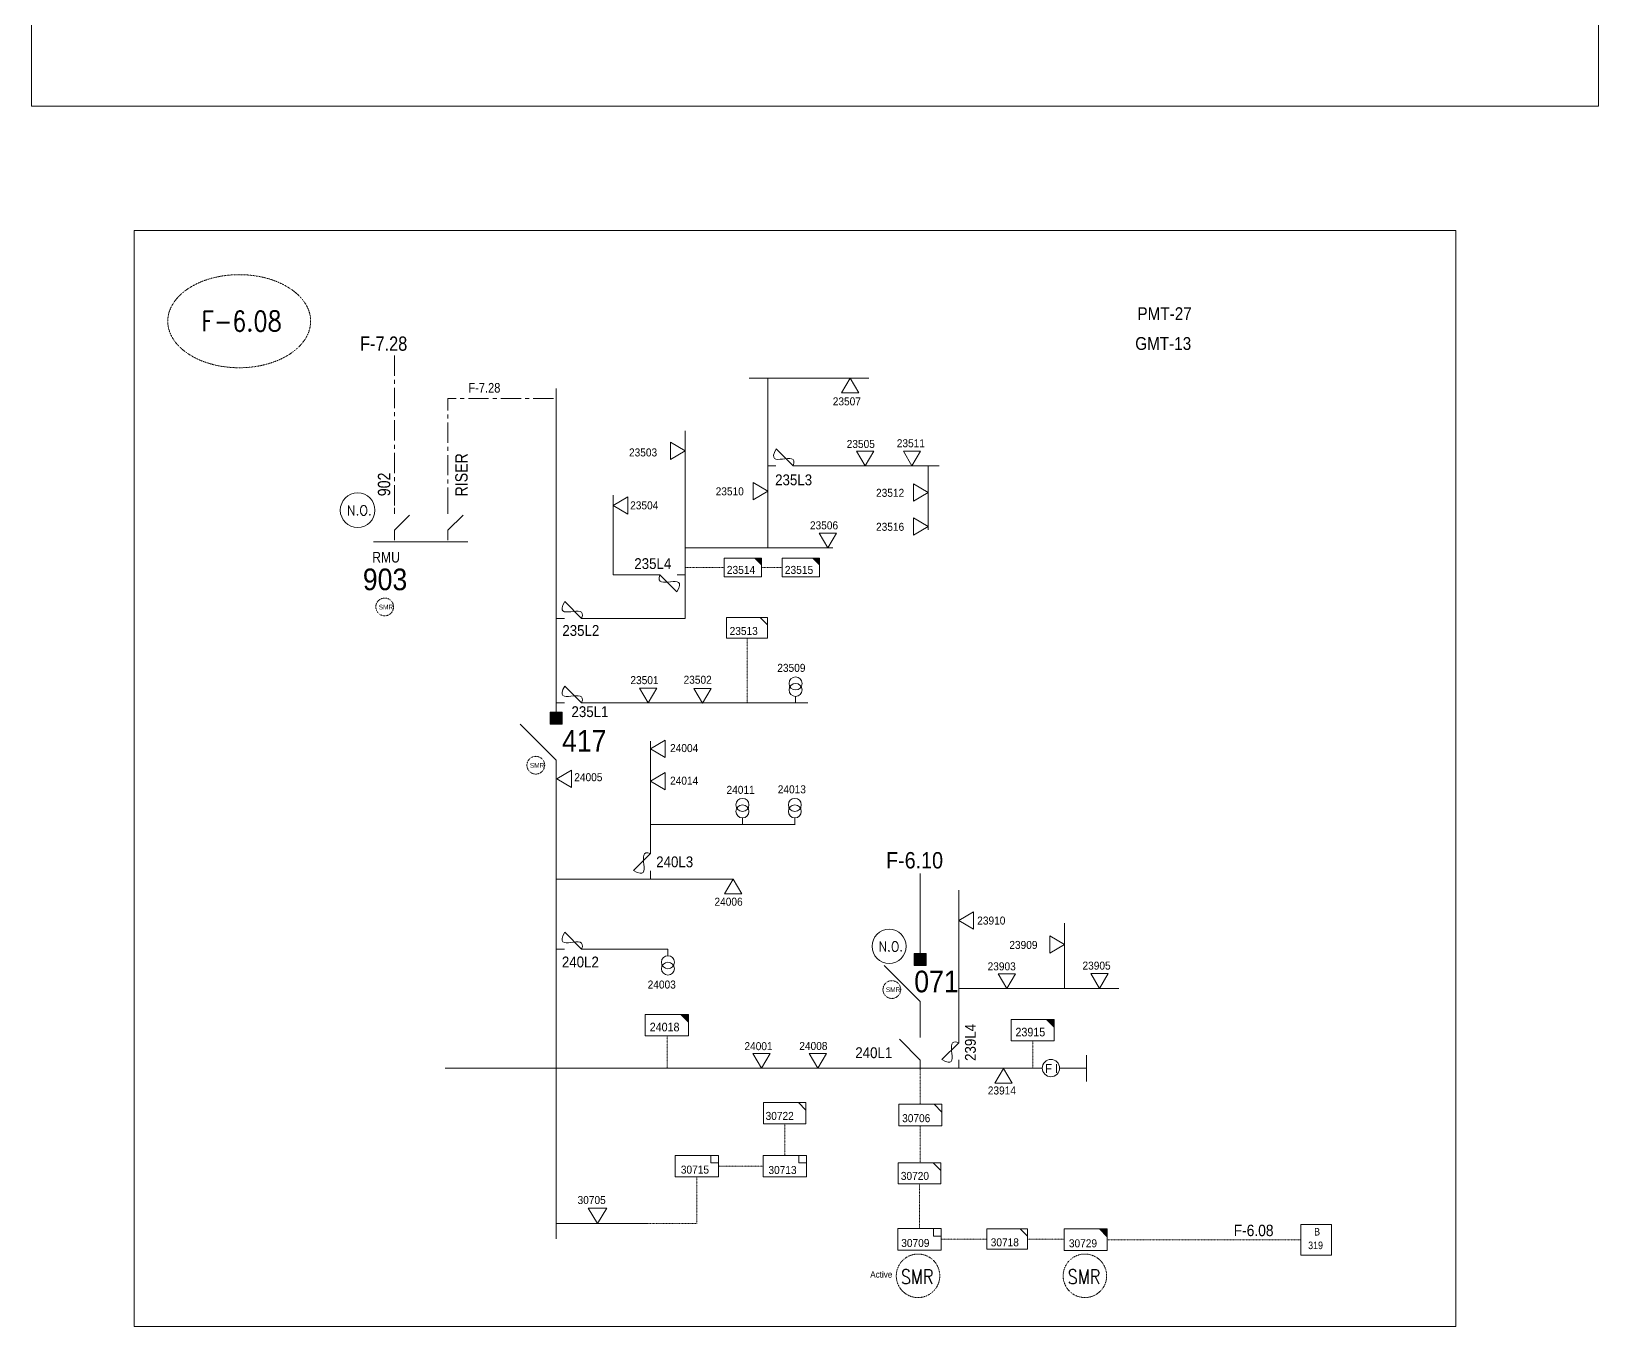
# Model space of a CAD drawing. Header units: metres. Extents: x 65984 to 144644, y -19036 to 23726.
# Drawn here: x 101649 to 102373, y 9810 to 10408 of the extents above; entities that cross this region are included whole.
import ezdxf
from ezdxf.enums import TextEntityAlignment as Align

# ---------------------------------------------------------------- set-up
doc = ezdxf.new("R2010")
doc.units = ezdxf.units.M
doc.header["$MEASUREMENT"] = 0
doc.linetypes.add('( Center )', pattern=[2, 1.25, -0.25, 0.25, -0.25])
doc.linetypes.add('DGN Style 3', pattern=[0.013877, 0, -0.013877])
doc.layers.get('0').update_dxf_attribs({"color": 95, "lineweight": 40})
for name, color, linetype, lineweight in [('ABS', 7, 'Continuous', 40), ('ABS NUMBER', 112, 'Continuous', 30), ('d_eos', 111, 'Continuous', 40), ('d_eos no', 121, 'Continuous', 40), ('d_fco', 5, 'Continuous', 40), ('d_fco text', 95, 'Continuous', 40), ('d_oh branch', 94, 'Continuous', 40), ('d_switch', 95, 'Continuous', 40), ('d_tf', 1, 'Continuous', 40), ('d_tf no', 6, 'Continuous', 40), ('d_tf_200', 1, 'Continuous', 40), ('d_ug cable', 95, 'Continuous', 40), ('d_unit sub', 7, 'Continuous', 40), ('EARTH FAULT INDICATOR', 95, 'Continuous', 40), ('FDR  1  16', 234, 'Continuous', 40), ('fedr no', 95, 'Continuous', 40), ('GRID STATION  04', 7, 'Continuous', 40), ('GRID STATION 01', 7, 'Continuous', 40), ('Level 37', 7, 'Continuous', 0), ('O H MAIN FEEDER', 4, 'Continuous', 100), ('SW N O', 114, 'Continuous', 30)]:
    doc.layers.add(name, color=color, linetype=linetype, lineweight=lineweight)
doc.styles.add('NASKHF', font='naskhf.shx', dxfattribs={"height": 8})
doc.styles.add('Style-Andalus', font='andlso.ttf')
doc.styles.add('Style-Arial', font='arial.ttf')
doc.styles.add('Style-ENGINEERING', font='ENGINEERING.shx')
doc.styles.add('Style-msdefault', font='msdefault.shx')
doc.styles.add('Style-STANDARD', font='STANDARD.shx')

# ---------------------------------------------------------------- blocks, each defined once
blk = doc.blocks.new('TF_8')
at = {"color": 0, "linetype": 'ByBlock', "lineweight": -2}
blk.add_line((6.3, 4.95), (9.9, 1.35), dxfattribs=at)
blk.add_3dface([(-10.1, 4.95), (9.9, 4.95), (9.9, -5.05), (-10.1, -5.05)], dxfattribs=at)
blk = doc.blocks.new('exist.us-1000kva')
at = {"color": 0, "linetype": 'ByBlock', "lineweight": -2, "flags": 128}
blk.add_lwpolyline([(40, 12.9), (32.8, 20), (40, 20)], close=True, dxfattribs=at)
at = {"color": 0, "linetype": 'ByBlock', "lineweight": -2, "extrusion": (0, 0, -1)}
blk.add_solid([(-40, 12.9), (-32.8, 20), (-40, 20)], dxfattribs=at)
at = {"color": 0, "linetype": 'ByBlock', "lineweight": -2, "xscale": 2, "yscale": 2}
blk.add_blockref('TF_8', (20.2, 10.1), dxfattribs=at)
blk = doc.blocks.new('TF3')
at = {"color": 0, "linetype": 'ByBlock', "lineweight": -2}
for p, q in [((11.3, 9), (18.3, 9)), ((18.3, 9), (18.3, 2))]:
    blk.add_line(p, q, dxfattribs=at)
at = {"color": 0, "linetype": 'ByBlock', "lineweight": -2, "flags": 128}
blk.add_lwpolyline([(18.3, 2), (11.3, 2), (11.3, 9)], dxfattribs=at)
at = {"color": 0, "linetype": 'ByBlock', "lineweight": -2}
blk.add_3dface([(-21.7, 9), (18.3, 9), (18.3, -11), (-21.7, -11)], dxfattribs=at)
blk = doc.blocks.new('*U1140')
at = {"layer": 'ABS', "color": 7, "linetype": 'Continuous', "lineweight": 13, "ltscale": 0.176941}
for p, q in [((-8.3, 9.1), (-8.3, 16.6)), ((-8.3, 9.1), (8.3, -7.6)), ((-8.3, -16.6), (-8.3, -9))]:
    blk.add_line(p, q, dxfattribs=at)
blk = doc.blocks.new('FUSE01')
at = {"color": 0, "linetype": 'ByBlock', "lineweight": -2}
blk.add_line((0, -17.15), (0, -22.55), dxfattribs=at)
at = {"color": 0, "linetype": 'ByBlock', "lineweight": -2, "flags": 128}
blk.add_lwpolyline([(0, 0.05), (0, -5.75), (-11.2, -16.95)], dxfattribs=at)
at = {"color": 0, "linetype": 'ByBlock', "lineweight": -2}
blk.add_open_spline([(-11.2, -16.95), (3.4, -25.35), (-11.6, -1.35), (0, -5.75)], degree=3, dxfattribs=at)
blk = doc.blocks.new('*U1113')
at = {"layer": 'EARTH FAULT INDICATOR', "color": 1, "linetype": 'Continuous', "lineweight": 13}
blk.add_circle((0.02, 0.13), 4, dxfattribs=at)
at = {"layer": 'EARTH FAULT INDICATOR', "color": 1, "lineweight": 13, "style": 'Style-Andalus', "width": 0.9}
blk.add_text('F I', height=4.234, dxfattribs=at).set_placement((-2.61, 2.11), align=Align.TOP_LEFT)
blk = doc.blocks.new('TFU_94')
at = {"layer": 'd_tf_200', "color": 1, "linetype": 'Continuous', "lineweight": 13}
blk.add_line((0, 10), (0, 0), dxfattribs=at)
for centre in [(0, 30), (0, 20)]:
    blk.add_circle(centre, 10, dxfattribs=at)
blk = doc.blocks.new('ABS2_1_1')
at = {"color": 0, "linetype": 'ByBlock', "lineweight": -2, "ltscale": 500}
for q in [(-29900, 43500), (0, 0)]:
    blk.add_line((0, 13600), q, dxfattribs=at)
at = {"color": 0, "linetype": 'ByBlock', "lineweight": -2, "ltscale": 500, "flags": 128}
for points in [[(5000, 43600), (-5000, 43600), (-5000, 53600), (5000, 53600)], [(3791, 49653), (3791, 49653), (3791, 49653)]]:
    blk.add_lwpolyline(points, close=True, dxfattribs=at)
at = {"color": 0, "linetype": 'ByBlock', "lineweight": -2, "ltscale": 500}
for points in [[(5000, 43600), (-5000, 43600), (5000, 53600), (-5000, 53600)], [(3791, 49653), (3791, 49653), (3791, 49653)]]:
    blk.add_solid(points, dxfattribs=at)
blk = doc.blocks.new('*U1141')
at = {"layer": 'SW N O', "color": 3, "lineweight": 13, "ltscale": 0.426762}
blk.add_circle((0, 0), 16.8, dxfattribs=at)
at = {"layer": 'SW N O', "color": 3, "lineweight": 13, "style": 'Style-STANDARD'}
blk.add_text('N.O.', height=9.6, dxfattribs=at).set_placement((1.7, -0.2), align=Align.MIDDLE_CENTER)
blk = doc.blocks.new('TRA1_969')
at = {"layer": 'd_tf', "color": 1, "linetype": 'Continuous', "lineweight": 13, "ltscale": 0.000392162, "flags": 128}
blk.add_lwpolyline([(10, -17), (0, 0), (-10, -17)], close=True, dxfattribs=at)
blk = doc.blocks.new('TRA1_968')
at = {"layer": 'd_tf', "color": 1, "linetype": 'Continuous', "lineweight": 13, "ltscale": 0.000392162, "xscale": 1.000046564039522, "yscale": 1.000046564039522, "zscale": 1.000046564039522, "rotation": 180}
blk.add_blockref('TRA1_969', (0, 0), dxfattribs=at)
blk = doc.blocks.new('TRA1_971')
at = {"layer": 'd_tf', "color": 1, "linetype": 'Continuous', "lineweight": 13, "ltscale": 0.000392162, "extrusion": (0, 0, -1), "flags": 128}
blk.add_lwpolyline([(-10.1, -17), (-0.1, 0), (9.9, -17)], close=True, dxfattribs=at)
blk = doc.blocks.new('TRA1_970')
at = {"layer": 'd_tf', "color": 1, "linetype": 'Continuous', "lineweight": 13, "ltscale": 0.000392162, "xscale": 1.000046564039522, "yscale": 1.000046564039522, "zscale": 1.000046564039522, "rotation": 180}
blk.add_blockref('TRA1_971', (0, 0), dxfattribs=at)
blk = doc.blocks.new('*U4239')
at = {"layer": 'SW N O', "color": 3, "lineweight": 13, "ltscale": 0.426762}
blk.add_circle((0, 0), 16.8, dxfattribs=at)
at = {"layer": 'SW N O', "color": 3, "lineweight": 13, "style": 'Style-STANDARD'}
blk.add_text('N.O.', height=9.6, dxfattribs=at).set_placement((1.7, -0.2), align=Align.MIDDLE_CENTER)

msp = doc.modelspace()

# ---------------------------------------------------------------- linework, layer by layer
at = {"layer": 'd_eos', "color": 2, "linetype": 'Continuous', "lineweight": 13, "ltscale": 0.638341}
for p, q in [((101816.77, 10185.07), (101816.77, 10187.9)), ((101841.46, 10185.07), (101841.46, 10187.9)), ((101816.77, 10177.63), (101823.77, 10184.42)), ((101841.46, 10177.63), (101848.46, 10184.42)), ((101816.77, 10172.98), (101816.77, 10177.63)), ((101841.46, 10172.98), (101841.46, 10177.63))]:
    msp.add_line(p, q, dxfattribs=at)
at = {"layer": 'd_eos', "color": 2, "linetype": 'Continuous', "lineweight": 13, "ltscale": 0.54966}
msp.add_line((101807.06, 10172.22), (101850.6, 10172.22), dxfattribs=at)
at = {"layer": 'd_oh branch', "color": 1, "linetype": 'Continuous', "lineweight": 13}
for p, q in [((101980.68, 10247.84), (102035.96, 10247.84)), ((101989.31, 10212.4), (101989.31, 10247.84)), ((101951.19, 10136.77), (101951.19, 10223.5)), ((101989.31, 10169.38), (101989.31, 10221.3)), ((102005.13, 10207.27), (102068.55, 10207.27)), ((102063.45, 10207.27), (102063.45, 10177.74)), ((101917.85, 10156.87), (101917.85, 10193.68)), ((101951.19, 10169.38), (102019.37, 10169.38)), ((101935.45, 10156.87), (101917.85, 10156.87)), ((101907.33, 10136.77), (101951.19, 10136.77)), ((101907.33, 10097.72), (102007.85, 10097.73)), ((101935.15, 10032.18), (101935.15, 10080.07)), ((101935.3, 10041.66), (102001.94, 10041.66)), ((101891.51, 10016.36), (101973.33, 10016.36)), ((102077.54, 9944.85), (102077.57, 10011.23)), ((102126.43, 9965.84), (102126.43, 9995.96)), ((101907.3, 9983.96), (101943.17, 9983.98)), ((102077.57, 9965.84), (102151.55, 9965.84)), ((101891.51, 9857.21), (101933.78, 9857.21))]:
    msp.add_line(p, q, dxfattribs=at)
at = {"layer": 'd_ug cable', "color": 1, "linetype": 'DGN Style 3', "lineweight": 13}
for p, q in [((101969.12, 10160.3), (101951.19, 10160.3)), ((101995.94, 10160.3), (101986.45, 10160.3)), ((101979.78, 10127.84), (101979.78, 10097.73)), ((102059.79, 9912.36), (102059.79, 9929.04)), ((101997.14, 9903.29), (101997.14, 9888.75)), ((102059.79, 9885.36), (102059.79, 9902.36)), ((101987.15, 9883.75), (101966.48, 9883.75)), ((102059.46, 9875.53), (102059.46, 9854.96)), ((102069.46, 9850.04), (102090.58, 9850.04)), ((102109.34, 9850.04), (102126.25, 9850.04))]:
    msp.add_line(p, q, dxfattribs=at)
at = {"layer": 'd_ug cable', "color": 1, "linetype": 'DGN Style 3', "lineweight": 13, "flags": 128}
for points in [[(101942.83, 9943.89), (101942.83, 9929.04)], [(102111.88, 9941.58), (102111.88, 9929.04)], [(101956.49, 9878.75), (101956.49, 9857.21), (101933.78, 9857.21)], [(102146.24, 9849.73), (102235.64, 9849.73)]]:
    msp.add_lwpolyline(points, dxfattribs=at)
at = {"layer": 'd_ug cable', "color": 2, "linetype": 'DGN Style 3', "lineweight": 13}
for centre, radius in [((101812.24, 10142.09), 4.1), ((101882.08, 10068.98), 4.1), ((102046.64, 9965.33), 4.1), ((102058.75, 9833.09), 10.05), ((102135.88, 9833.09), 10.05)]:
    msp.add_circle(centre, radius, dxfattribs=at)
at = {"layer": 'FDR  1  16', "color": 30, "linetype": '( Center )', "lineweight": 13, "ltscale": 7.500037, "flags": 128}
msp.add_lwpolyline([(101816.77, 10258.3), (101816.77, 10187.9)], dxfattribs=at)
at = {"layer": 'FDR  1  16', "color": 1, "linetype": '( Center )', "lineweight": 13, "ltscale": 7.500037, "flags": 128}
msp.add_lwpolyline([(101841.46, 10187.9), (101841.46, 10238.45), (101891.51, 10238.45)], dxfattribs=at)
at = {"layer": 'fedr no', "color": 82, "linetype": 'DGN Style 3', "lineweight": 13, "true_color": 0x1dc70e}
msp.add_ellipse((101744.98, 10274.09), major_axis=(33.02, 0), ratio=0.651175, dxfattribs=at)
at = {"layer": 'GRID STATION  04', "color": 1, "linetype": 'Continuous', "lineweight": 13, "ltscale": 0.39177, "flags": 128}
msp.add_lwpolyline([(102249.79, 9842.65), (102235.64, 9842.65), (102235.64, 9856.81), (102249.79, 9856.81)], close=True, dxfattribs=at)
at = {"layer": 'O H MAIN FEEDER', "color": 1, "lineweight": 13, "ltscale": 0.426762}
for p, q in [((101891.51, 10093.73), (101891.51, 10243.03)), ((101891.51, 9850.15), (101891.51, 10066.3)), ((102059.79, 9952.23), (102059.79, 9947.6)), ((102136.66, 9922.9), (102136.66, 9934.99)), ((102116.17, 9929.04), (101840.21, 9929.04)), ((102116.17, 9929.04), (102116.02, 9929.04)), ((102136.66, 9929.07), (102124.17, 9929.07))]:
    msp.add_line(p, q, dxfattribs=at)
at = {"layer": 'O H MAIN FEEDER', "color": 30, "lineweight": 13, "ltscale": 0.426762}
msp.add_line((102059.79, 9979.05), (102059.8, 10018.91), dxfattribs=at)
at = {"layer": 'O H MAIN FEEDER', "color": 1, "lineweight": 13, "ltscale": 0.819941}
msp.add_line((102073.07, 9929.04), (102022.31, 9929.04), dxfattribs=at)
at = {"layer": 'O H MAIN FEEDER', "color": 140, "linetype": 'Continuous', "lineweight": 13, "flags": 128}
for points in [[(101648.9, 10857.49), (102373.35, 10857.49), (102373.35, 10373.42), (101648.9, 10373.42)], [(101696.47, 10315.92), (102307.38, 10315.92), (102307.38, 9809.61), (101696.47, 9809.61)]]:
    msp.add_lwpolyline(points, close=True, dxfattribs=at)

# ---------------------------------------------------------------- block references
at = {"layer": 'ABS', "color": 2, "linetype": 'Continuous', "lineweight": 13, "ltscale": 0.829472, "xscale": 0.000555747191877611, "yscale": 0.000555747191877611, "zscale": 0.0003680335276451397}
for p, rotation in [((101891.51, 10063.76), 359.9999999999997), ((102059.79, 9952.23), 359.9999999999998)]:
    msp.add_blockref('ABS2_1_1', p, dxfattribs=dict(at, rotation=rotation))
at = {"layer": 'ABS', "color": 7, "linetype": 'Continuous', "lineweight": 13, "ltscale": 0.176941, "xscale": 0.5763376204863798, "yscale": 0.5763376204863798, "zscale": 0.5763376204863798, "rotation": 180}
msp.add_blockref('*U1140', (102055, 9938.03), dxfattribs=at)
at = {"layer": 'd_fco', "color": 1, "linetype": 'Continuous', "lineweight": 13, "xscale": 0.7, "yscale": 0.7, "zscale": 0.2499179648993302}
for p, rotation in [((102005.09, 10207.27), 270), ((101935.41, 10156.87), 90)]:
    msp.add_blockref('FUSE01', p, dxfattribs=dict(at, rotation=rotation))
at = {"layer": 'd_fco', "color": 7, "linetype": 'Continuous', "lineweight": 13, "xscale": 0.7, "yscale": 0.7, "zscale": 0.2499179648993302}
for p, rotation in [((101907.3, 10136.77), 270), ((101907.3, 10097.72), 270), ((101907.3, 9983.96), 270), ((102077.54, 9944.82), 359.9999999999999)]:
    msp.add_blockref('FUSE01', p, dxfattribs=dict(at, rotation=rotation))
at = {"layer": 'd_fco', "color": 1, "linetype": 'Continuous', "lineweight": 13, "xscale": 0.7, "yscale": 0.7, "zscale": 0.2499179648993302}
msp.add_blockref('FUSE01', (101935.15, 10032.15), dxfattribs=at)
at = {"layer": 'd_tf', "color": 1, "linetype": 'Continuous', "lineweight": 13, "ltscale": 0.000392162, "xscale": 0.4, "yscale": 0.4, "zscale": 0.4}
for p, rotation in [((102027.37, 10247.81), 180.0000000000001), ((101951.19, 10214.22), 89.99999999999997), ((102034.27, 10207.25), 359.9999999999999), ((102055.96, 10207.25), 359.9999999999999), ((101917.85, 10189.02), 270), ((101989.31, 10195.61), 89.99999999999997), ((102063.44, 10194.93), 89.99999999999997), ((102063.44, 10179.23), 89.99999999999997), ((102017, 10169.38), 359.9999999999999), ((101934, 10097.72), 359.9999999999999), ((101959.09, 10097.67), 359.9999999999999), ((101935.13, 10076.61), 270), ((101891.76, 10062.64), 270), ((101935.13, 10061.54), 270), ((101973.33, 10016.36), 180), ((102077.54, 9997.3), 270), ((102126.43, 9986.08), 89.99999999999997), ((101986.42, 9929.02), 359.9999999999999), ((102012.43, 9929.02), 359.9999999999999), ((102098.28, 9928.94), 180)]:
    msp.add_blockref('TRA1_968', p, dxfattribs=dict(at, rotation=rotation))
at = {"layer": 'd_tf', "color": 1, "linetype": 'Continuous', "lineweight": 13, "ltscale": 0.000392162, "extrusion": (0, 0, -1)}
for name, p, xscale, yscale, zscale in [('TRA1_968', (-102099.83, 9965.84), 0.4, 0.4, 0.4), ('TRA1_968', (-102142.56, 9965.88), 0.4, 0.4, 0.4), ('TRA1_970', (-101910.56, 9857.19), 0.4252640885791174, 0.4252640885791174, 0.4252640885791174)]:
    msp.add_blockref(name, p, dxfattribs=dict(at, xscale=xscale, yscale=yscale, zscale=zscale))
at = {"layer": 'd_tf_200', "color": 1, "linetype": 'Continuous', "lineweight": 13, "extrusion": (0, 0, -1), "xscale": 0.3, "yscale": 0.3, "zscale": 0.3, "rotation": 359.9999999999999}
for p in [(-102002.13, 10097.73), (-101977.61, 10041.66), (-102001.81, 10041.66)]:
    msp.add_blockref('TFU_94', p, dxfattribs=at)
at = {"layer": 'd_tf_200', "color": 1, "linetype": 'Continuous', "lineweight": 13, "xscale": 0.3, "yscale": 0.3, "zscale": 0.3, "rotation": 179.9999999999999}
msp.add_blockref('TFU_94', (101943.17, 9983.98), dxfattribs=at)
at = {"layer": 'd_unit sub', "color": 1, "linetype": 'Continuous', "lineweight": 13}
for name, p, xscale, yscale, zscale in [('exist.us-1000kva', (101969.12, 10155.96), 0.4332278936488541, 0.4332278936488541, 0.4267622666565712), ('exist.us-1000kva', (101995.94, 10155.96), 0.4332278936488541, 0.4332278936488541, 0.4267622666565712), ('TF_8', (101979.75, 10132.49), 0.9475665595778336, 0.9475665595778336, 0.212622143282644), ('exist.us-1000kva', (101932.68, 9943.89), 0.4998359297978459, 0.4998359297978459, 0.4267622666565712), ('exist.us-1000kva', (102101.73, 9941.58), 0.4998359297978459, 0.4998359297978459, 0.4267622666565712), ('TF_8', (101997.24, 9908.25), 0.9825773313343861, 0.9825773313343861, 0.212622143282644), ('TF_8', (102059.91, 9907.41), 0.9996718596026843, 0.9996718596026843, 0.212622143282644), ('TF3', (101957.34, 9884.25), 0.4998359297986609, 0.4998359297986609, 0.2499179648993302), ('TF3', (101997.99, 9884.25), 0.4998359297986609, 0.4998359297986609, 0.2499179648993302), ('TF_8', (102059.56, 9880.49), 0.9824278749857407, 0.9824278749857407, 0.212622143282644), ('TF_8', (102100.06, 9850.09), 0.9380260332184911, 0.9380260332184911, 0.212622143282644)]:
    msp.add_blockref(name, p, dxfattribs=dict(at, xscale=xscale, yscale=yscale, zscale=zscale))
at = {"layer": 'd_unit sub', "color": 2, "linetype": 'Continuous', "lineweight": 13}
for name, p, xscale, yscale, zscale in [('TF3', (102060.31, 9850.46), 0.4998359297986609, 0.4998359297986609, 0.2499179648993302), ('exist.us-1000kva', (102126.25, 9844.73), 0.4998359297978459, 0.4998359297978459, 0.4267622666565712)]:
    msp.add_blockref(name, p, dxfattribs=dict(at, xscale=xscale, yscale=yscale, zscale=zscale))
at = {"layer": 'EARTH FAULT INDICATOR', "color": 1, "linetype": 'Continuous', "lineweight": 13}
msp.add_blockref('*U1113', (102120.15, 9928.9), dxfattribs=at)
at = {"layer": 'SW N O', "color": 3, "lineweight": 13}
for name, p, xscale, yscale, zscale in [('*U4239', (101799.73, 10186.78), 0.4772266960409272, 0.4772266960409272, 0.4772266960409272), ('*U1141', (102045.4, 9985.31), 0.4696188312411138, 0.4696188312411138, 0.4696188312411138)]:
    msp.add_blockref(name, p, dxfattribs=dict(at, xscale=xscale, yscale=yscale, zscale=zscale))

# ---------------------------------------------------------------- texts
at = {"layer": 'ABS NUMBER', "color": 2, "lineweight": 13, "style": 'Style-Arial', "width": 0.88}
for s, p in [('417', (101894.2, 10085.21)), ('071', (102057.01, 9974.05))]:
    msp.add_text(s, height=10, dxfattribs=at).set_placement(p, align=Align.TOP_LEFT)
at = {"layer": 'd_eos no', "color": 2, "linetype": 'Continuous', "lineweight": 13, "style": 'Style-Arial', "width": 0.88}
msp.add_text('903', height=10, dxfattribs=at).set_placement((101802.14, 10159.82), align=Align.TOP_LEFT)
at = {"layer": 'd_fco text', "color": 1, "linetype": 'DGN Style 3', "lineweight": 13, "style": 'Style-msdefault', "width": 0.92}
for s, p in [('235L3', (101992.7, 10203.3)), ('235L4', (101927.6, 10164.61))]:
    msp.add_text(s, height=5, dxfattribs=at).set_placement(p, align=Align.TOP_LEFT)
at = {"layer": 'd_fco text', "color": 7, "linetype": 'DGN Style 3', "lineweight": 13, "style": 'Style-msdefault', "width": 0.92}
for s, p in [('235L2', (101894.33, 10133.72)), ('235L1', (101898.56, 10096.21))]:
    msp.add_text(s, height=5, dxfattribs=at).set_placement(p, align=Align.TOP_LEFT)
at = {"layer": 'd_fco text', "color": 1, "linetype": 'Continuous', "lineweight": 13, "style": 'Style-msdefault', "width": 0.92}
for s, p in [('240L3', (101937.72, 10026.83)), ('240L2', (101894.12, 9980.58)), ('240L1', (102029.75, 9938.66))]:
    msp.add_text(s, height=5, dxfattribs=at).set_placement(p, align=Align.TOP_LEFT)
msp.add_text('239L4', height=5, rotation=90, dxfattribs=at).set_placement((102080.45, 9932.36), align=Align.TOP_LEFT)
at = {"layer": 'd_switch', "color": 2, "linetype": 'Continuous', "lineweight": 13, "ltscale": 1.527211, "style": 'Style-ENGINEERING', "width": 0.857143}
msp.add_text('F-7.28', height=6.59, dxfattribs=at).set_placement((101800.84, 10267.03), align=Align.TOP_LEFT)
at = {"layer": 'd_switch', "color": 1, "linetype": 'Continuous', "lineweight": 13, "style": 'Style-ENGINEERING', "width": 0.857143}
msp.add_text('F-7.28', height=4.476, dxfattribs=at).set_placement((101850.88, 10245.56), align=Align.TOP_LEFT)
at = {"layer": 'd_switch', "color": 7, "linetype": 'Continuous', "lineweight": 13, "style": 'Style-ENGINEERING', "width": 0.857143}
for s, p in [('RISER', (101844.84, 10193.12)), ('902', (101809.07, 10193.24))]:
    msp.add_text(s, height=5.716, rotation=90, dxfattribs=at).set_placement(p, align=Align.TOP_LEFT)
at = {"layer": 'd_switch', "color": 2, "linetype": 'Continuous', "lineweight": 13, "attachment_point": 1, "style": 'NASKHF'}
for s, insert, char_height in [('\\Fmsdefault;\\H1x;\\W0.9;F-6.10\\P', (102043.99, 10028.85), 7.5691), ('\\Fmsdefault;\\H1x;\\W0.9;F-6.08\\P', (102204.67, 9856.71), 5.2887)]:
    msp.add_mtext(s, dxfattribs=dict(at, insert=insert, char_height=char_height))
at = {"layer": 'd_tf no', "color": 1, "linetype": 'Continuous', "lineweight": 13, "style": 'Style-msdefault', "width": 0.945946}
for s, p in [('23507', (102019.34, 10235.21)), ('23914', (102091, 9916.86))]:
    msp.add_text(s, height=3.7, dxfattribs=at).set_placement(p)
at = {"layer": 'd_tf no', "color": 1, "linetype": 'Continuous', "lineweight": 13, "style": 'Style-msdefault'}
for s, width, p in [('23503', 0.945946, (101925.15, 10215.32)), ('23505', 0.945946, (102025.78, 10219.23)), ('23511', 0.945946, (102048.93, 10219.56)), ('23510', 0.945946, (101965.21, 10197.34)), ('23512', 0.945946, (102039.34, 10196.66)), ('23504', 0.945946, (101925.69, 10190.86)), ('23506', 0.945946, (102008.79, 10181.63)), ('23516', 0.945946, (102039.34, 10180.96)), ('23514', 0.953514, (101970.37, 10161.05)), ('23515', 0.953514, (101997.19, 10161.05)), ('23509', 0.945946, (101993.7, 10115.8)), ('23501', 0.945946, (101925.81, 10110.13)), ('23502', 0.945946, (101950.38, 10110.3)), ('24004', 0.945946, (101944.14, 10078.74)), ('24005', 0.945946, (101899.87, 10065.28)), ('24014', 0.945946, (101944.14, 10063.68)), ('24011', 0.945946, (101970.23, 10059.45)), ('24013', 0.945946, (101993.92, 10059.68)), ('24006', 0.945946, (101964.67, 10007.77)), ('23910', 0.945946, (102086.11, 9999.06)), ('23909', 0.945946, (102100.95, 9987.8)), ('23903', 0.945946, (102090.91, 9977.91)), ('23905', 0.945946, (102134.77, 9978.24)), ('24003', 0.945946, (101933.78, 9969.5)), ('24001', 0.945946, (101978.52, 9941.04)), ('24008', 0.945946, (102003.87, 9941.13)), ('30722', 0.945946, (101988.3, 9908.81)), ('30706', 0.945946, (102051.41, 9907.77)), ('30715', 0.945946, (101949.12, 9884)), ('30713', 0.945946, (101989.6, 9883.83)), ('30720', 0.945946, (102050.81, 9881.09)), ('30705', 0.945946, (101901.38, 9869.95)), ('30718', 0.945946, (102092.35, 9850.42))]:
    msp.add_text(s, height=3.7, dxfattribs=dict(at, width=width)).set_placement(p, align=Align.TOP_LEFT)
at = {"layer": 'd_tf no', "color": 1, "linetype": 'Continuous', "lineweight": 40, "style": 'Style-msdefault', "width": 0.945946}
for p in [(101809.48, 10143.12), (101879.32, 10070), (102043.88, 9966.36)]:
    msp.add_text('SMR', height=2.185, dxfattribs=at).set_placement(p, align=Align.TOP_LEFT)
at = {"layer": 'd_tf no', "color": 1, "lineweight": 13, "style": 'Style-msdefault', "width": 0.925}
for s, p in [('24018', (101934.74, 9950.02)), ('23915', (102103.79, 9947.7))]:
    msp.add_text(s, height=4, dxfattribs=at).set_placement(p, align=Align.TOP_LEFT)
at = {"layer": 'd_tf no', "color": 2, "linetype": 'Continuous', "lineweight": 13, "style": 'Style-msdefault', "width": 0.945946}
for s, p in [('30709', (102051, 9850.11)), ('30729', (102128.48, 9849.97))]:
    msp.add_text(s, height=3.7, dxfattribs=at).set_placement(p, align=Align.TOP_LEFT)
at = {"layer": 'd_tf no', "color": 1, "linetype": 'Continuous', "lineweight": 13, "insert": (101971.67, 10132.84), "char_height": 3.7, "width": 35.0943, "attachment_point": 1, "style": 'NASKHF'}
msp.add_mtext('\\Fmsdefault;\\H1x;\\W0.945946;23513', dxfattribs=at)
at = {"layer": 'd_tf no', "color": 121, "linetype": 'Continuous', "lineweight": 40, "insert": (102036.66, 9835.21), "char_height": 2.9615, "attachment_point": 1, "style": 'NASKHF'}
msp.add_mtext('\\Fmsdefault;\\H1x;\\W0.945946;Active\\P', dxfattribs=at)
at = {"layer": 'd_tf no', "color": 1, "linetype": 'Continuous', "lineweight": 40, "ltscale": 0.9, "char_height": 6.5197, "attachment_point": 5, "line_spacing_factor": 1.2, "style": 'Style-STANDARD'}
for insert in [(102058.33, 9832.68), (102135.47, 9832.68)]:
    msp.add_mtext('\\H1x;\\W0.909091;SMR\\P', dxfattribs=dict(at, insert=insert))
at = {"layer": 'fedr no', "color": 6, "linetype": 'Continuous', "lineweight": 13, "style": 'Style-STANDARD', "width": 0.909091}
msp.add_text('F-6.08', height=9.19, dxfattribs=at).set_placement((101746.04, 10274.09), align=Align.MIDDLE_CENTER)
at = {"layer": 'GRID STATION  04', "color": 1, "linetype": 'Continuous', "lineweight": 13, "style": 'Style-msdefault', "width": 0.888889}
for s, height, p in [('B', 3.47, (102241.83, 9855.18)), ('319', 3.468, (102239.06, 9848.9))]:
    msp.add_text(s, height=height, dxfattribs=at).set_placement(p, align=Align.TOP_LEFT)
at = {"layer": 'GRID STATION 01', "linetype": 'Continuous', "lineweight": 13, "style": 'Style-msdefault', "width": 0.888889}
for s, p in [('PMT-27', (102160.15, 10280.53)), ('GMT-13', (102159.14, 10266.76))]:
    msp.add_text(s, height=5.94, dxfattribs=at).set_placement(p, align=Align.TOP_LEFT)
at = {"layer": 'Level 37', "color": 2, "linetype": 'Continuous', "lineweight": 13, "style": 'Style-msdefault', "width": 0.86}
msp.add_text('RMU', height=4.9, dxfattribs=at).set_placement((101806.44, 10167.51), align=Align.TOP_LEFT)

doc.saveas('drawing.dxf')
